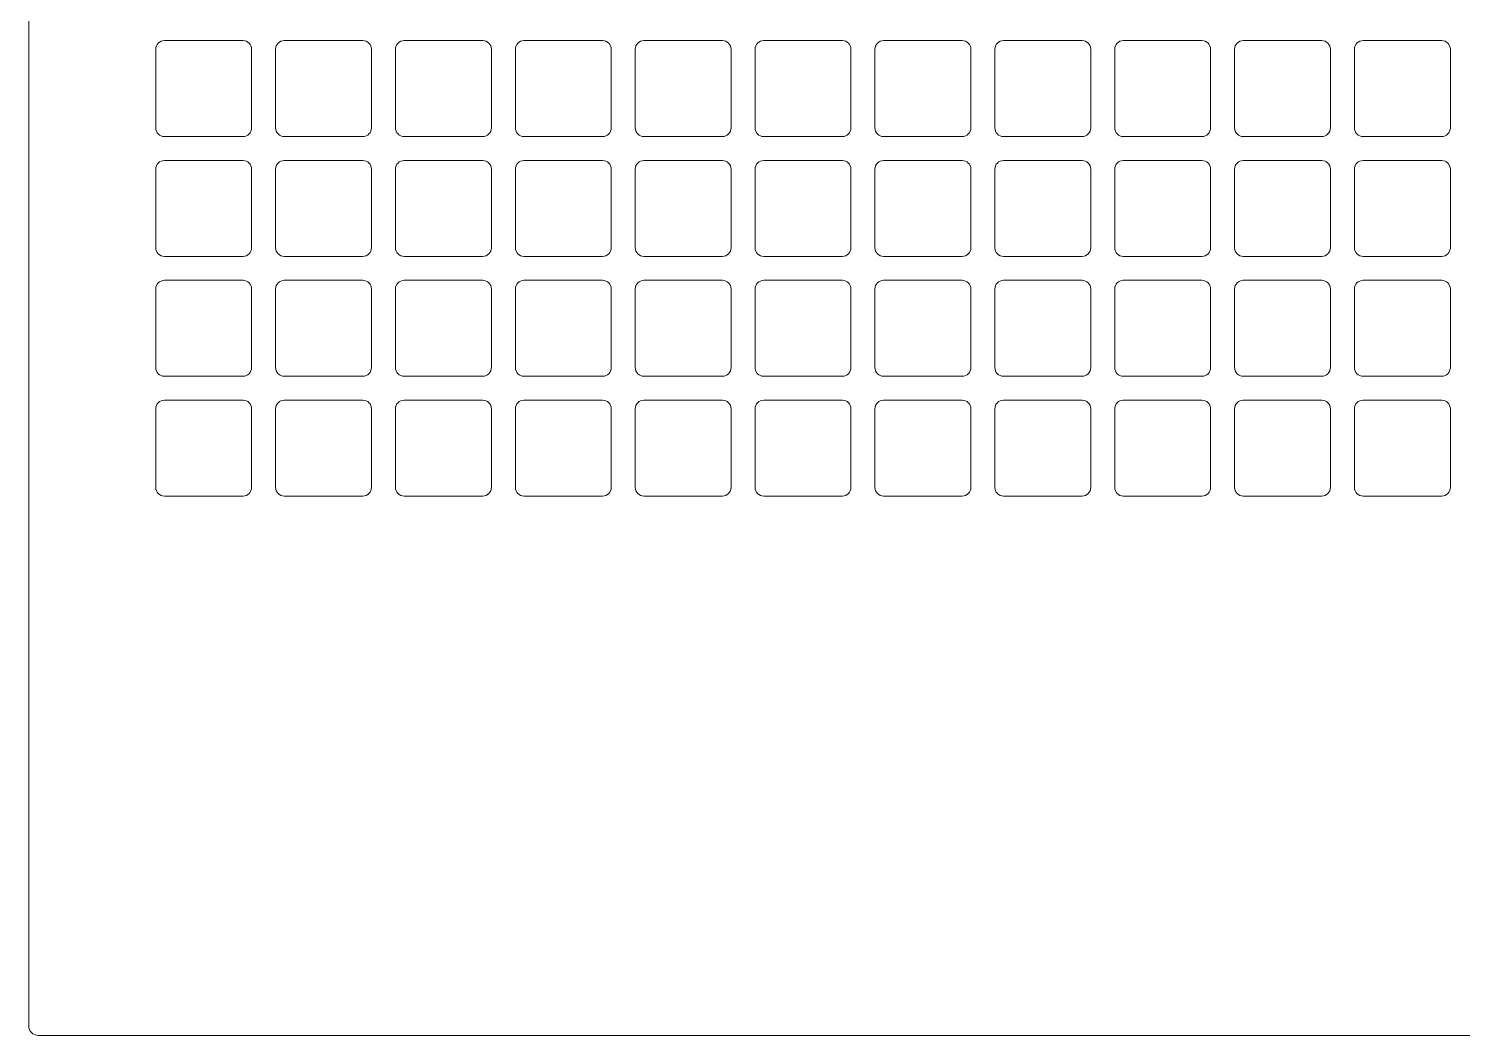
# Model space of a CAD drawing. Header units: millimetres. Extents: x -719 to 505, y -1021 to 376.
# Drawn here: x -719.1 to -569.6, y 21.9 to 126.9 of the extents above; entities that cross this region are included whole.
import ezdxf

# ---------------------------------------------------------------- set-up
doc = ezdxf.new("R2010")
doc.units = ezdxf.units.MM
doc.header["$MEASUREMENT"] = 0
doc.layers.add('rgbboverlay', color=7, linetype='Continuous')

msp = doc.modelspace()

# ---------------------------------------------------------------- linework, layer by layer
at = {"layer": 'rgbboverlay', "color": 250, "lineweight": 9}
for points in [[(-719.1401, 22.879), (-719.1401, 22.879), (-719.1401, 230.879), (-719.1401, 230.879), (-719.1401, 230.879), (-719.1401, 231.429), (-718.6901, 231.879), (-718.1401, 231.879), (-718.1401, 231.879), (-718.1401, 231.879), (-420.1401, 231.879), (-420.1401, 231.879), (-420.1401, 231.879), (-419.5901, 231.879), (-419.1401, 231.429), (-419.1401, 230.879), (-419.1401, 230.879), (-419.1401, 230.879), (-419.1401, 22.879), (-419.1401, 22.879), (-419.1401, 22.879), (-419.1401, 22.329), (-419.5901, 21.879), (-420.1401, 21.879), (-420.1401, 21.879), (-420.1401, 21.879), (-718.1401, 21.879), (-718.1401, 21.879), (-718.1401, 21.879), (-718.6901, 21.879), (-719.1401, 22.329), (-719.1401, 22.879)], [(-696.7901, 115.629), (-696.7901, 115.629), (-704.9901, 115.629), (-704.9901, 115.629), (-704.9901, 115.629), (-705.4851, 115.629), (-705.8901, 116.034), (-705.8901, 116.5291), (-705.8901, 116.5291), (-705.8901, 116.5291), (-705.8901, 124.729), (-705.8901, 124.729), (-705.8901, 124.729), (-705.8901, 125.224), (-705.4851, 125.629), (-704.9901, 125.629), (-704.9901, 125.629), (-704.9901, 125.629), (-696.7901, 125.629), (-696.7901, 125.629), (-696.7901, 125.629), (-696.2951, 125.629), (-695.8901, 125.224), (-695.8901, 124.729), (-695.8901, 124.729), (-695.8901, 124.729), (-695.8901, 116.5291), (-695.8901, 116.5291), (-695.8901, 116.5291), (-695.8901, 116.034), (-696.2951, 115.629), (-696.7901, 115.629)], [(-684.2901, 115.629), (-684.2901, 115.629), (-692.4901, 115.629), (-692.4901, 115.629), (-692.4901, 115.629), (-692.9851, 115.629), (-693.3901, 116.034), (-693.3901, 116.5291), (-693.3901, 116.5291), (-693.3901, 116.5291), (-693.3901, 124.729), (-693.3901, 124.729), (-693.3901, 124.729), (-693.3901, 125.224), (-692.9851, 125.629), (-692.4901, 125.629), (-692.4901, 125.629), (-692.4901, 125.629), (-684.2901, 125.629), (-684.2901, 125.629), (-684.2901, 125.629), (-683.7951, 125.629), (-683.3901, 125.224), (-683.3901, 124.729), (-683.3901, 124.729), (-683.3901, 124.729), (-683.3901, 116.5291), (-683.3901, 116.5291), (-683.3901, 116.5291), (-683.3901, 116.034), (-683.7951, 115.629), (-684.2901, 115.629)], [(-671.7901, 115.629), (-671.7901, 115.629), (-679.9901, 115.629), (-679.9901, 115.629), (-679.9901, 115.629), (-680.4851, 115.629), (-680.8901, 116.034), (-680.8901, 116.5291), (-680.8901, 116.5291), (-680.8901, 116.5291), (-680.8901, 124.729), (-680.8901, 124.729), (-680.8901, 124.729), (-680.8901, 125.224), (-680.4851, 125.629), (-679.9901, 125.629), (-679.9901, 125.629), (-679.9901, 125.629), (-671.7901, 125.629), (-671.7901, 125.629), (-671.7901, 125.629), (-671.2951, 125.629), (-670.8901, 125.224), (-670.8901, 124.729), (-670.8901, 124.729), (-670.8901, 124.729), (-670.8901, 116.5291), (-670.8901, 116.5291), (-670.8901, 116.5291), (-670.8901, 116.034), (-671.2951, 115.629), (-671.7901, 115.629)], [(-659.2901, 115.629), (-659.2901, 115.629), (-667.4901, 115.629), (-667.4901, 115.629), (-667.4901, 115.629), (-667.9851, 115.629), (-668.3901, 116.034), (-668.3901, 116.5291), (-668.3901, 116.5291), (-668.3901, 116.5291), (-668.3901, 124.729), (-668.3901, 124.729), (-668.3901, 124.729), (-668.3901, 125.224), (-667.9851, 125.629), (-667.4901, 125.629), (-667.4901, 125.629), (-667.4901, 125.629), (-659.2901, 125.629), (-659.2901, 125.629), (-659.2901, 125.629), (-658.7951, 125.629), (-658.3901, 125.224), (-658.3901, 124.729), (-658.3901, 124.729), (-658.3901, 124.729), (-658.3901, 116.5291), (-658.3901, 116.5291), (-658.3901, 116.5291), (-658.3901, 116.034), (-658.7951, 115.629), (-659.2901, 115.629)], [(-646.7901, 115.629), (-646.7901, 115.629), (-654.9901, 115.629), (-654.9901, 115.629), (-654.9901, 115.629), (-655.4851, 115.629), (-655.8901, 116.034), (-655.8901, 116.5291), (-655.8901, 116.5291), (-655.8901, 116.5291), (-655.8901, 124.729), (-655.8901, 124.729), (-655.8901, 124.729), (-655.8901, 125.224), (-655.4851, 125.629), (-654.9901, 125.629), (-654.9901, 125.629), (-654.9901, 125.629), (-646.7901, 125.629), (-646.7901, 125.629), (-646.7901, 125.629), (-646.2951, 125.629), (-645.8901, 125.224), (-645.8901, 124.729), (-645.8901, 124.729), (-645.8901, 124.729), (-645.8901, 116.5291), (-645.8901, 116.5291), (-645.8901, 116.5291), (-645.8901, 116.034), (-646.2951, 115.629), (-646.7901, 115.629)], [(-634.2901, 115.629), (-634.2901, 115.629), (-642.4901, 115.629), (-642.4901, 115.629), (-642.4901, 115.629), (-642.9851, 115.629), (-643.3901, 116.034), (-643.3901, 116.5291), (-643.3901, 116.5291), (-643.3901, 116.5291), (-643.3901, 124.729), (-643.3901, 124.729), (-643.3901, 124.729), (-643.3901, 125.224), (-642.9851, 125.629), (-642.4901, 125.629), (-642.4901, 125.629), (-642.4901, 125.629), (-634.2901, 125.629), (-634.2901, 125.629), (-634.2901, 125.629), (-633.7951, 125.629), (-633.3901, 125.224), (-633.3901, 124.729), (-633.3901, 124.729), (-633.3901, 124.729), (-633.3901, 116.5291), (-633.3901, 116.5291), (-633.3901, 116.5291), (-633.3901, 116.034), (-633.7951, 115.629), (-634.2901, 115.629)], [(-621.7901, 115.629), (-621.7901, 115.629), (-629.9901, 115.629), (-629.9901, 115.629), (-629.9901, 115.629), (-630.4851, 115.629), (-630.8901, 116.034), (-630.8901, 116.5291), (-630.8901, 116.5291), (-630.8901, 116.5291), (-630.8901, 124.729), (-630.8901, 124.729), (-630.8901, 124.729), (-630.8901, 125.224), (-630.4851, 125.629), (-629.9901, 125.629), (-629.9901, 125.629), (-629.9901, 125.629), (-621.7901, 125.629), (-621.7901, 125.629), (-621.7901, 125.629), (-621.2951, 125.629), (-620.8901, 125.224), (-620.8901, 124.729), (-620.8901, 124.729), (-620.8901, 124.729), (-620.8901, 116.5291), (-620.8901, 116.5291), (-620.8901, 116.5291), (-620.8901, 116.034), (-621.2951, 115.629), (-621.7901, 115.629)], [(-609.2901, 115.629), (-609.2901, 115.629), (-617.4901, 115.629), (-617.4901, 115.629), (-617.4901, 115.629), (-617.9851, 115.629), (-618.3901, 116.034), (-618.3901, 116.5291), (-618.3901, 116.5291), (-618.3901, 116.5291), (-618.3901, 124.729), (-618.3901, 124.729), (-618.3901, 124.729), (-618.3901, 125.224), (-617.9851, 125.629), (-617.4901, 125.629), (-617.4901, 125.629), (-617.4901, 125.629), (-609.2901, 125.629), (-609.2901, 125.629), (-609.2901, 125.629), (-608.7951, 125.629), (-608.3901, 125.224), (-608.3901, 124.729), (-608.3901, 124.729), (-608.3901, 124.729), (-608.3901, 116.5291), (-608.3901, 116.5291), (-608.3901, 116.5291), (-608.3901, 116.034), (-608.7951, 115.629), (-609.2901, 115.629)], [(-596.7901, 115.629), (-596.7901, 115.629), (-604.9901, 115.629), (-604.9901, 115.629), (-604.9901, 115.629), (-605.4851, 115.629), (-605.8901, 116.034), (-605.8901, 116.5291), (-605.8901, 116.5291), (-605.8901, 116.5291), (-605.8901, 124.729), (-605.8901, 124.729), (-605.8901, 124.729), (-605.8901, 125.224), (-605.4851, 125.629), (-604.9901, 125.629), (-604.9901, 125.629), (-604.9901, 125.629), (-596.7901, 125.629), (-596.7901, 125.629), (-596.7901, 125.629), (-596.2951, 125.629), (-595.8901, 125.224), (-595.8901, 124.729), (-595.8901, 124.729), (-595.8901, 124.729), (-595.8901, 116.5291), (-595.8901, 116.5291), (-595.8901, 116.5291), (-595.8901, 116.034), (-596.2951, 115.629), (-596.7901, 115.629)], [(-584.2901, 115.629), (-584.2901, 115.629), (-592.4901, 115.629), (-592.4901, 115.629), (-592.4901, 115.629), (-592.9851, 115.629), (-593.3901, 116.034), (-593.3901, 116.5291), (-593.3901, 116.5291), (-593.3901, 116.5291), (-593.3901, 124.729), (-593.3901, 124.729), (-593.3901, 124.729), (-593.3901, 125.224), (-592.9851, 125.629), (-592.4901, 125.629), (-592.4901, 125.629), (-592.4901, 125.629), (-584.2901, 125.629), (-584.2901, 125.629), (-584.2901, 125.629), (-583.7951, 125.629), (-583.3901, 125.224), (-583.3901, 124.729), (-583.3901, 124.729), (-583.3901, 124.729), (-583.3901, 116.5291), (-583.3901, 116.5291), (-583.3901, 116.5291), (-583.3901, 116.034), (-583.7951, 115.629), (-584.2901, 115.629)], [(-571.7901, 115.629), (-571.7901, 115.629), (-579.9901, 115.629), (-579.9901, 115.629), (-579.9901, 115.629), (-580.4851, 115.629), (-580.8901, 116.034), (-580.8901, 116.5291), (-580.8901, 116.5291), (-580.8901, 116.5291), (-580.8901, 124.729), (-580.8901, 124.729), (-580.8901, 124.729), (-580.8901, 125.224), (-580.4851, 125.629), (-579.9901, 125.629), (-579.9901, 125.629), (-579.9901, 125.629), (-571.7901, 125.629), (-571.7901, 125.629), (-571.7901, 125.629), (-571.2951, 125.629), (-570.8901, 125.224), (-570.8901, 124.729), (-570.8901, 124.729), (-570.8901, 124.729), (-570.8901, 116.5291), (-570.8901, 116.5291), (-570.8901, 116.5291), (-570.8901, 116.034), (-571.2951, 115.629), (-571.7901, 115.629)], [(-696.7901, 103.129), (-696.7901, 103.129), (-704.9901, 103.129), (-704.9901, 103.129), (-704.9901, 103.129), (-705.4851, 103.129), (-705.8901, 103.534), (-705.8901, 104.0291), (-705.8901, 104.0291), (-705.8901, 104.0291), (-705.8901, 112.229), (-705.8901, 112.229), (-705.8901, 112.229), (-705.8901, 112.724), (-705.4851, 113.129), (-704.9901, 113.129), (-704.9901, 113.129), (-704.9901, 113.129), (-696.7901, 113.129), (-696.7901, 113.129), (-696.7901, 113.129), (-696.2951, 113.129), (-695.8901, 112.724), (-695.8901, 112.229), (-695.8901, 112.229), (-695.8901, 112.229), (-695.8901, 104.0291), (-695.8901, 104.0291), (-695.8901, 104.0291), (-695.8901, 103.534), (-696.2951, 103.129), (-696.7901, 103.129)], [(-684.2901, 103.129), (-684.2901, 103.129), (-692.4901, 103.129), (-692.4901, 103.129), (-692.4901, 103.129), (-692.9851, 103.129), (-693.3901, 103.534), (-693.3901, 104.0291), (-693.3901, 104.0291), (-693.3901, 104.0291), (-693.3901, 112.229), (-693.3901, 112.229), (-693.3901, 112.229), (-693.3901, 112.724), (-692.9851, 113.129), (-692.4901, 113.129), (-692.4901, 113.129), (-692.4901, 113.129), (-684.2901, 113.129), (-684.2901, 113.129), (-684.2901, 113.129), (-683.7951, 113.129), (-683.3901, 112.724), (-683.3901, 112.229), (-683.3901, 112.229), (-683.3901, 112.229), (-683.3901, 104.0291), (-683.3901, 104.0291), (-683.3901, 104.0291), (-683.3901, 103.534), (-683.7951, 103.129), (-684.2901, 103.129)], [(-671.7901, 103.129), (-671.7901, 103.129), (-679.9901, 103.129), (-679.9901, 103.129), (-679.9901, 103.129), (-680.4851, 103.129), (-680.8901, 103.534), (-680.8901, 104.0291), (-680.8901, 104.0291), (-680.8901, 104.0291), (-680.8901, 112.229), (-680.8901, 112.229), (-680.8901, 112.229), (-680.8901, 112.724), (-680.4851, 113.129), (-679.9901, 113.129), (-679.9901, 113.129), (-679.9901, 113.129), (-671.7901, 113.129), (-671.7901, 113.129), (-671.7901, 113.129), (-671.2951, 113.129), (-670.8901, 112.724), (-670.8901, 112.229), (-670.8901, 112.229), (-670.8901, 112.229), (-670.8901, 104.0291), (-670.8901, 104.0291), (-670.8901, 104.0291), (-670.8901, 103.534), (-671.2951, 103.129), (-671.7901, 103.129)], [(-659.2901, 103.129), (-659.2901, 103.129), (-667.4901, 103.129), (-667.4901, 103.129), (-667.4901, 103.129), (-667.9851, 103.129), (-668.3901, 103.534), (-668.3901, 104.0291), (-668.3901, 104.0291), (-668.3901, 104.0291), (-668.3901, 112.229), (-668.3901, 112.229), (-668.3901, 112.229), (-668.3901, 112.724), (-667.9851, 113.129), (-667.4901, 113.129), (-667.4901, 113.129), (-667.4901, 113.129), (-659.2901, 113.129), (-659.2901, 113.129), (-659.2901, 113.129), (-658.7951, 113.129), (-658.3901, 112.724), (-658.3901, 112.229), (-658.3901, 112.229), (-658.3901, 112.229), (-658.3901, 104.0291), (-658.3901, 104.0291), (-658.3901, 104.0291), (-658.3901, 103.534), (-658.7951, 103.129), (-659.2901, 103.129)], [(-646.7901, 103.129), (-646.7901, 103.129), (-654.9901, 103.129), (-654.9901, 103.129), (-654.9901, 103.129), (-655.4851, 103.129), (-655.8901, 103.534), (-655.8901, 104.0291), (-655.8901, 104.0291), (-655.8901, 104.0291), (-655.8901, 112.229), (-655.8901, 112.229), (-655.8901, 112.229), (-655.8901, 112.724), (-655.4851, 113.129), (-654.9901, 113.129), (-654.9901, 113.129), (-654.9901, 113.129), (-646.7901, 113.129), (-646.7901, 113.129), (-646.7901, 113.129), (-646.2951, 113.129), (-645.8901, 112.724), (-645.8901, 112.229), (-645.8901, 112.229), (-645.8901, 112.229), (-645.8901, 104.0291), (-645.8901, 104.0291), (-645.8901, 104.0291), (-645.8901, 103.534), (-646.2951, 103.129), (-646.7901, 103.129)], [(-634.2901, 103.129), (-634.2901, 103.129), (-642.4901, 103.129), (-642.4901, 103.129), (-642.4901, 103.129), (-642.9851, 103.129), (-643.3901, 103.534), (-643.3901, 104.0291), (-643.3901, 104.0291), (-643.3901, 104.0291), (-643.3901, 112.229), (-643.3901, 112.229), (-643.3901, 112.229), (-643.3901, 112.724), (-642.9851, 113.129), (-642.4901, 113.129), (-642.4901, 113.129), (-642.4901, 113.129), (-634.2901, 113.129), (-634.2901, 113.129), (-634.2901, 113.129), (-633.7951, 113.129), (-633.3901, 112.724), (-633.3901, 112.229), (-633.3901, 112.229), (-633.3901, 112.229), (-633.3901, 104.0291), (-633.3901, 104.0291), (-633.3901, 104.0291), (-633.3901, 103.534), (-633.7951, 103.129), (-634.2901, 103.129)], [(-621.7901, 103.129), (-621.7901, 103.129), (-629.9901, 103.129), (-629.9901, 103.129), (-629.9901, 103.129), (-630.4851, 103.129), (-630.8901, 103.534), (-630.8901, 104.0291), (-630.8901, 104.0291), (-630.8901, 104.0291), (-630.8901, 112.229), (-630.8901, 112.229), (-630.8901, 112.229), (-630.8901, 112.724), (-630.4851, 113.129), (-629.9901, 113.129), (-629.9901, 113.129), (-629.9901, 113.129), (-621.7901, 113.129), (-621.7901, 113.129), (-621.7901, 113.129), (-621.2951, 113.129), (-620.8901, 112.724), (-620.8901, 112.229), (-620.8901, 112.229), (-620.8901, 112.229), (-620.8901, 104.0291), (-620.8901, 104.0291), (-620.8901, 104.0291), (-620.8901, 103.534), (-621.2951, 103.129), (-621.7901, 103.129)], [(-609.2901, 103.129), (-609.2901, 103.129), (-617.4901, 103.129), (-617.4901, 103.129), (-617.4901, 103.129), (-617.9851, 103.129), (-618.3901, 103.534), (-618.3901, 104.0291), (-618.3901, 104.0291), (-618.3901, 104.0291), (-618.3901, 112.229), (-618.3901, 112.229), (-618.3901, 112.229), (-618.3901, 112.724), (-617.9851, 113.129), (-617.4901, 113.129), (-617.4901, 113.129), (-617.4901, 113.129), (-609.2901, 113.129), (-609.2901, 113.129), (-609.2901, 113.129), (-608.7951, 113.129), (-608.3901, 112.724), (-608.3901, 112.229), (-608.3901, 112.229), (-608.3901, 112.229), (-608.3901, 104.0291), (-608.3901, 104.0291), (-608.3901, 104.0291), (-608.3901, 103.534), (-608.7951, 103.129), (-609.2901, 103.129)], [(-596.7901, 103.129), (-596.7901, 103.129), (-604.9901, 103.129), (-604.9901, 103.129), (-604.9901, 103.129), (-605.4851, 103.129), (-605.8901, 103.534), (-605.8901, 104.0291), (-605.8901, 104.0291), (-605.8901, 104.0291), (-605.8901, 112.229), (-605.8901, 112.229), (-605.8901, 112.229), (-605.8901, 112.724), (-605.4851, 113.129), (-604.9901, 113.129), (-604.9901, 113.129), (-604.9901, 113.129), (-596.7901, 113.129), (-596.7901, 113.129), (-596.7901, 113.129), (-596.2951, 113.129), (-595.8901, 112.724), (-595.8901, 112.229), (-595.8901, 112.229), (-595.8901, 112.229), (-595.8901, 104.0291), (-595.8901, 104.0291), (-595.8901, 104.0291), (-595.8901, 103.534), (-596.2951, 103.129), (-596.7901, 103.129)], [(-584.2901, 103.129), (-584.2901, 103.129), (-592.4901, 103.129), (-592.4901, 103.129), (-592.4901, 103.129), (-592.9851, 103.129), (-593.3901, 103.534), (-593.3901, 104.0291), (-593.3901, 104.0291), (-593.3901, 104.0291), (-593.3901, 112.229), (-593.3901, 112.229), (-593.3901, 112.229), (-593.3901, 112.724), (-592.9851, 113.129), (-592.4901, 113.129), (-592.4901, 113.129), (-592.4901, 113.129), (-584.2901, 113.129), (-584.2901, 113.129), (-584.2901, 113.129), (-583.7951, 113.129), (-583.3901, 112.724), (-583.3901, 112.229), (-583.3901, 112.229), (-583.3901, 112.229), (-583.3901, 104.0291), (-583.3901, 104.0291), (-583.3901, 104.0291), (-583.3901, 103.534), (-583.7951, 103.129), (-584.2901, 103.129)], [(-571.7901, 103.129), (-571.7901, 103.129), (-579.9901, 103.129), (-579.9901, 103.129), (-579.9901, 103.129), (-580.4851, 103.129), (-580.8901, 103.534), (-580.8901, 104.0291), (-580.8901, 104.0291), (-580.8901, 104.0291), (-580.8901, 112.229), (-580.8901, 112.229), (-580.8901, 112.229), (-580.8901, 112.724), (-580.4851, 113.129), (-579.9901, 113.129), (-579.9901, 113.129), (-579.9901, 113.129), (-571.7901, 113.129), (-571.7901, 113.129), (-571.7901, 113.129), (-571.2951, 113.129), (-570.8901, 112.724), (-570.8901, 112.229), (-570.8901, 112.229), (-570.8901, 112.229), (-570.8901, 104.0291), (-570.8901, 104.0291), (-570.8901, 104.0291), (-570.8901, 103.534), (-571.2951, 103.129), (-571.7901, 103.129)], [(-696.7901, 90.629), (-696.7901, 90.629), (-704.9901, 90.629), (-704.9901, 90.629), (-704.9901, 90.629), (-705.4851, 90.629), (-705.8901, 91.034), (-705.8901, 91.5291), (-705.8901, 91.5291), (-705.8901, 91.5291), (-705.8901, 99.729), (-705.8901, 99.729), (-705.8901, 99.729), (-705.8901, 100.224), (-705.4851, 100.629), (-704.9901, 100.629), (-704.9901, 100.629), (-704.9901, 100.629), (-696.7901, 100.629), (-696.7901, 100.629), (-696.7901, 100.629), (-696.2951, 100.629), (-695.8901, 100.224), (-695.8901, 99.729), (-695.8901, 99.729), (-695.8901, 99.729), (-695.8901, 91.5291), (-695.8901, 91.5291), (-695.8901, 91.5291), (-695.8901, 91.034), (-696.2951, 90.629), (-696.7901, 90.629)], [(-684.2901, 90.629), (-684.2901, 90.629), (-692.4901, 90.629), (-692.4901, 90.629), (-692.4901, 90.629), (-692.9851, 90.629), (-693.3901, 91.034), (-693.3901, 91.5291), (-693.3901, 91.5291), (-693.3901, 91.5291), (-693.3901, 99.729), (-693.3901, 99.729), (-693.3901, 99.729), (-693.3901, 100.224), (-692.9851, 100.629), (-692.4901, 100.629), (-692.4901, 100.629), (-692.4901, 100.629), (-684.2901, 100.629), (-684.2901, 100.629), (-684.2901, 100.629), (-683.7951, 100.629), (-683.3901, 100.224), (-683.3901, 99.729), (-683.3901, 99.729), (-683.3901, 99.729), (-683.3901, 91.5291), (-683.3901, 91.5291), (-683.3901, 91.5291), (-683.3901, 91.034), (-683.7951, 90.629), (-684.2901, 90.629)], [(-671.7901, 90.629), (-671.7901, 90.629), (-679.9901, 90.629), (-679.9901, 90.629), (-679.9901, 90.629), (-680.4851, 90.629), (-680.8901, 91.034), (-680.8901, 91.5291), (-680.8901, 91.5291), (-680.8901, 91.5291), (-680.8901, 99.729), (-680.8901, 99.729), (-680.8901, 99.729), (-680.8901, 100.224), (-680.4851, 100.629), (-679.9901, 100.629), (-679.9901, 100.629), (-679.9901, 100.629), (-671.7901, 100.629), (-671.7901, 100.629), (-671.7901, 100.629), (-671.2951, 100.629), (-670.8901, 100.224), (-670.8901, 99.729), (-670.8901, 99.729), (-670.8901, 99.729), (-670.8901, 91.5291), (-670.8901, 91.5291), (-670.8901, 91.5291), (-670.8901, 91.034), (-671.2951, 90.629), (-671.7901, 90.629)], [(-659.2901, 90.629), (-659.2901, 90.629), (-667.4901, 90.629), (-667.4901, 90.629), (-667.4901, 90.629), (-667.9851, 90.629), (-668.3901, 91.034), (-668.3901, 91.5291), (-668.3901, 91.5291), (-668.3901, 91.5291), (-668.3901, 99.729), (-668.3901, 99.729), (-668.3901, 99.729), (-668.3901, 100.224), (-667.9851, 100.629), (-667.4901, 100.629), (-667.4901, 100.629), (-667.4901, 100.629), (-659.2901, 100.629), (-659.2901, 100.629), (-659.2901, 100.629), (-658.7951, 100.629), (-658.3901, 100.224), (-658.3901, 99.729), (-658.3901, 99.729), (-658.3901, 99.729), (-658.3901, 91.5291), (-658.3901, 91.5291), (-658.3901, 91.5291), (-658.3901, 91.034), (-658.7951, 90.629), (-659.2901, 90.629)], [(-646.7901, 90.629), (-646.7901, 90.629), (-654.9901, 90.629), (-654.9901, 90.629), (-654.9901, 90.629), (-655.4851, 90.629), (-655.8901, 91.034), (-655.8901, 91.5291), (-655.8901, 91.5291), (-655.8901, 91.5291), (-655.8901, 99.729), (-655.8901, 99.729), (-655.8901, 99.729), (-655.8901, 100.224), (-655.4851, 100.629), (-654.9901, 100.629), (-654.9901, 100.629), (-654.9901, 100.629), (-646.7901, 100.629), (-646.7901, 100.629), (-646.7901, 100.629), (-646.2951, 100.629), (-645.8901, 100.224), (-645.8901, 99.729), (-645.8901, 99.729), (-645.8901, 99.729), (-645.8901, 91.5291), (-645.8901, 91.5291), (-645.8901, 91.5291), (-645.8901, 91.034), (-646.2951, 90.629), (-646.7901, 90.629)], [(-634.2901, 90.629), (-634.2901, 90.629), (-642.4901, 90.629), (-642.4901, 90.629), (-642.4901, 90.629), (-642.9851, 90.629), (-643.3901, 91.034), (-643.3901, 91.5291), (-643.3901, 91.5291), (-643.3901, 91.5291), (-643.3901, 99.729), (-643.3901, 99.729), (-643.3901, 99.729), (-643.3901, 100.224), (-642.9851, 100.629), (-642.4901, 100.629), (-642.4901, 100.629), (-642.4901, 100.629), (-634.2901, 100.629), (-634.2901, 100.629), (-634.2901, 100.629), (-633.7951, 100.629), (-633.3901, 100.224), (-633.3901, 99.729), (-633.3901, 99.729), (-633.3901, 99.729), (-633.3901, 91.5291), (-633.3901, 91.5291), (-633.3901, 91.5291), (-633.3901, 91.034), (-633.7951, 90.629), (-634.2901, 90.629)], [(-621.7901, 90.629), (-621.7901, 90.629), (-629.9901, 90.629), (-629.9901, 90.629), (-629.9901, 90.629), (-630.4851, 90.629), (-630.8901, 91.034), (-630.8901, 91.5291), (-630.8901, 91.5291), (-630.8901, 91.5291), (-630.8901, 99.729), (-630.8901, 99.729), (-630.8901, 99.729), (-630.8901, 100.224), (-630.4851, 100.629), (-629.9901, 100.629), (-629.9901, 100.629), (-629.9901, 100.629), (-621.7901, 100.629), (-621.7901, 100.629), (-621.7901, 100.629), (-621.2951, 100.629), (-620.8901, 100.224), (-620.8901, 99.729), (-620.8901, 99.729), (-620.8901, 99.729), (-620.8901, 91.5291), (-620.8901, 91.5291), (-620.8901, 91.5291), (-620.8901, 91.034), (-621.2951, 90.629), (-621.7901, 90.629)], [(-609.2901, 90.629), (-609.2901, 90.629), (-617.4901, 90.629), (-617.4901, 90.629), (-617.4901, 90.629), (-617.9851, 90.629), (-618.3901, 91.034), (-618.3901, 91.5291), (-618.3901, 91.5291), (-618.3901, 91.5291), (-618.3901, 99.729), (-618.3901, 99.729), (-618.3901, 99.729), (-618.3901, 100.224), (-617.9851, 100.629), (-617.4901, 100.629), (-617.4901, 100.629), (-617.4901, 100.629), (-609.2901, 100.629), (-609.2901, 100.629), (-609.2901, 100.629), (-608.7951, 100.629), (-608.3901, 100.224), (-608.3901, 99.729), (-608.3901, 99.729), (-608.3901, 99.729), (-608.3901, 91.5291), (-608.3901, 91.5291), (-608.3901, 91.5291), (-608.3901, 91.034), (-608.7951, 90.629), (-609.2901, 90.629)], [(-596.7901, 90.629), (-596.7901, 90.629), (-604.9901, 90.629), (-604.9901, 90.629), (-604.9901, 90.629), (-605.4851, 90.629), (-605.8901, 91.034), (-605.8901, 91.5291), (-605.8901, 91.5291), (-605.8901, 91.5291), (-605.8901, 99.729), (-605.8901, 99.729), (-605.8901, 99.729), (-605.8901, 100.224), (-605.4851, 100.629), (-604.9901, 100.629), (-604.9901, 100.629), (-604.9901, 100.629), (-596.7901, 100.629), (-596.7901, 100.629), (-596.7901, 100.629), (-596.2951, 100.629), (-595.8901, 100.224), (-595.8901, 99.729), (-595.8901, 99.729), (-595.8901, 99.729), (-595.8901, 91.5291), (-595.8901, 91.5291), (-595.8901, 91.5291), (-595.8901, 91.034), (-596.2951, 90.629), (-596.7901, 90.629)], [(-584.2901, 90.629), (-584.2901, 90.629), (-592.4901, 90.629), (-592.4901, 90.629), (-592.4901, 90.629), (-592.9851, 90.629), (-593.3901, 91.034), (-593.3901, 91.5291), (-593.3901, 91.5291), (-593.3901, 91.5291), (-593.3901, 99.729), (-593.3901, 99.729), (-593.3901, 99.729), (-593.3901, 100.224), (-592.9851, 100.629), (-592.4901, 100.629), (-592.4901, 100.629), (-592.4901, 100.629), (-584.2901, 100.629), (-584.2901, 100.629), (-584.2901, 100.629), (-583.7951, 100.629), (-583.3901, 100.224), (-583.3901, 99.729), (-583.3901, 99.729), (-583.3901, 99.729), (-583.3901, 91.5291), (-583.3901, 91.5291), (-583.3901, 91.5291), (-583.3901, 91.034), (-583.7951, 90.629), (-584.2901, 90.629)], [(-571.7901, 90.629), (-571.7901, 90.629), (-579.9901, 90.629), (-579.9901, 90.629), (-579.9901, 90.629), (-580.4851, 90.629), (-580.8901, 91.034), (-580.8901, 91.5291), (-580.8901, 91.5291), (-580.8901, 91.5291), (-580.8901, 99.729), (-580.8901, 99.729), (-580.8901, 99.729), (-580.8901, 100.224), (-580.4851, 100.629), (-579.9901, 100.629), (-579.9901, 100.629), (-579.9901, 100.629), (-571.7901, 100.629), (-571.7901, 100.629), (-571.7901, 100.629), (-571.2951, 100.629), (-570.8901, 100.224), (-570.8901, 99.729), (-570.8901, 99.729), (-570.8901, 99.729), (-570.8901, 91.5291), (-570.8901, 91.5291), (-570.8901, 91.5291), (-570.8901, 91.034), (-571.2951, 90.629), (-571.7901, 90.629)], [(-696.7901, 78.129), (-696.7901, 78.129), (-704.9901, 78.129), (-704.9901, 78.129), (-704.9901, 78.129), (-705.4851, 78.129), (-705.8901, 78.534), (-705.8901, 79.0291), (-705.8901, 79.0291), (-705.8901, 79.0291), (-705.8901, 87.229), (-705.8901, 87.229), (-705.8901, 87.229), (-705.8901, 87.724), (-705.4851, 88.129), (-704.9901, 88.129), (-704.9901, 88.129), (-704.9901, 88.129), (-696.7901, 88.129), (-696.7901, 88.129), (-696.7901, 88.129), (-696.2951, 88.129), (-695.8901, 87.724), (-695.8901, 87.229), (-695.8901, 87.229), (-695.8901, 87.229), (-695.8901, 79.0291), (-695.8901, 79.0291), (-695.8901, 79.0291), (-695.8901, 78.534), (-696.2951, 78.129), (-696.7901, 78.129)], [(-684.2901, 78.129), (-684.2901, 78.129), (-692.4901, 78.129), (-692.4901, 78.129), (-692.4901, 78.129), (-692.9851, 78.129), (-693.3901, 78.534), (-693.3901, 79.0291), (-693.3901, 79.0291), (-693.3901, 79.0291), (-693.3901, 87.229), (-693.3901, 87.229), (-693.3901, 87.229), (-693.3901, 87.724), (-692.9851, 88.129), (-692.4901, 88.129), (-692.4901, 88.129), (-692.4901, 88.129), (-684.2901, 88.129), (-684.2901, 88.129), (-684.2901, 88.129), (-683.7951, 88.129), (-683.3901, 87.724), (-683.3901, 87.229), (-683.3901, 87.229), (-683.3901, 87.229), (-683.3901, 79.0291), (-683.3901, 79.0291), (-683.3901, 79.0291), (-683.3901, 78.534), (-683.7951, 78.129), (-684.2901, 78.129)], [(-671.7901, 78.129), (-671.7901, 78.129), (-679.9901, 78.129), (-679.9901, 78.129), (-679.9901, 78.129), (-680.4851, 78.129), (-680.8901, 78.534), (-680.8901, 79.0291), (-680.8901, 79.0291), (-680.8901, 79.0291), (-680.8901, 87.229), (-680.8901, 87.229), (-680.8901, 87.229), (-680.8901, 87.724), (-680.4851, 88.129), (-679.9901, 88.129), (-679.9901, 88.129), (-679.9901, 88.129), (-671.7901, 88.129), (-671.7901, 88.129), (-671.7901, 88.129), (-671.2951, 88.129), (-670.8901, 87.724), (-670.8901, 87.229), (-670.8901, 87.229), (-670.8901, 87.229), (-670.8901, 79.0291), (-670.8901, 79.0291), (-670.8901, 79.0291), (-670.8901, 78.534), (-671.2951, 78.129), (-671.7901, 78.129)], [(-659.2901, 78.129), (-659.2901, 78.129), (-667.4901, 78.129), (-667.4901, 78.129), (-667.4901, 78.129), (-667.9851, 78.129), (-668.3901, 78.534), (-668.3901, 79.0291), (-668.3901, 79.0291), (-668.3901, 79.0291), (-668.3901, 87.229), (-668.3901, 87.229), (-668.3901, 87.229), (-668.3901, 87.724), (-667.9851, 88.129), (-667.4901, 88.129), (-667.4901, 88.129), (-667.4901, 88.129), (-659.2901, 88.129), (-659.2901, 88.129), (-659.2901, 88.129), (-658.7951, 88.129), (-658.3901, 87.724), (-658.3901, 87.229), (-658.3901, 87.229), (-658.3901, 87.229), (-658.3901, 79.0291), (-658.3901, 79.0291), (-658.3901, 79.0291), (-658.3901, 78.534), (-658.7951, 78.129), (-659.2901, 78.129)], [(-646.7901, 78.129), (-646.7901, 78.129), (-654.9901, 78.129), (-654.9901, 78.129), (-654.9901, 78.129), (-655.4851, 78.129), (-655.8901, 78.534), (-655.8901, 79.0291), (-655.8901, 79.0291), (-655.8901, 79.0291), (-655.8901, 87.229), (-655.8901, 87.229), (-655.8901, 87.229), (-655.8901, 87.724), (-655.4851, 88.129), (-654.9901, 88.129), (-654.9901, 88.129), (-654.9901, 88.129), (-646.7901, 88.129), (-646.7901, 88.129), (-646.7901, 88.129), (-646.2951, 88.129), (-645.8901, 87.724), (-645.8901, 87.229), (-645.8901, 87.229), (-645.8901, 87.229), (-645.8901, 79.0291), (-645.8901, 79.0291), (-645.8901, 79.0291), (-645.8901, 78.534), (-646.2951, 78.129), (-646.7901, 78.129)], [(-634.2901, 78.129), (-634.2901, 78.129), (-642.4901, 78.129), (-642.4901, 78.129), (-642.4901, 78.129), (-642.9851, 78.129), (-643.3901, 78.534), (-643.3901, 79.0291), (-643.3901, 79.0291), (-643.3901, 79.0291), (-643.3901, 87.229), (-643.3901, 87.229), (-643.3901, 87.229), (-643.3901, 87.724), (-642.9851, 88.129), (-642.4901, 88.129), (-642.4901, 88.129), (-642.4901, 88.129), (-634.2901, 88.129), (-634.2901, 88.129), (-634.2901, 88.129), (-633.7951, 88.129), (-633.3901, 87.724), (-633.3901, 87.229), (-633.3901, 87.229), (-633.3901, 87.229), (-633.3901, 79.0291), (-633.3901, 79.0291), (-633.3901, 79.0291), (-633.3901, 78.534), (-633.7951, 78.129), (-634.2901, 78.129)], [(-621.7901, 78.129), (-621.7901, 78.129), (-629.9901, 78.129), (-629.9901, 78.129), (-629.9901, 78.129), (-630.4851, 78.129), (-630.8901, 78.534), (-630.8901, 79.0291), (-630.8901, 79.0291), (-630.8901, 79.0291), (-630.8901, 87.229), (-630.8901, 87.229), (-630.8901, 87.229), (-630.8901, 87.724), (-630.4851, 88.129), (-629.9901, 88.129), (-629.9901, 88.129), (-629.9901, 88.129), (-621.7901, 88.129), (-621.7901, 88.129), (-621.7901, 88.129), (-621.2951, 88.129), (-620.8901, 87.724), (-620.8901, 87.229), (-620.8901, 87.229), (-620.8901, 87.229), (-620.8901, 79.0291), (-620.8901, 79.0291), (-620.8901, 79.0291), (-620.8901, 78.534), (-621.2951, 78.129), (-621.7901, 78.129)], [(-609.2901, 78.129), (-609.2901, 78.129), (-617.4901, 78.129), (-617.4901, 78.129), (-617.4901, 78.129), (-617.9851, 78.129), (-618.3901, 78.534), (-618.3901, 79.0291), (-618.3901, 79.0291), (-618.3901, 79.0291), (-618.3901, 87.229), (-618.3901, 87.229), (-618.3901, 87.229), (-618.3901, 87.724), (-617.9851, 88.129), (-617.4901, 88.129), (-617.4901, 88.129), (-617.4901, 88.129), (-609.2901, 88.129), (-609.2901, 88.129), (-609.2901, 88.129), (-608.7951, 88.129), (-608.3901, 87.724), (-608.3901, 87.229), (-608.3901, 87.229), (-608.3901, 87.229), (-608.3901, 79.0291), (-608.3901, 79.0291), (-608.3901, 79.0291), (-608.3901, 78.534), (-608.7951, 78.129), (-609.2901, 78.129)], [(-596.7901, 78.129), (-596.7901, 78.129), (-604.9901, 78.129), (-604.9901, 78.129), (-604.9901, 78.129), (-605.4851, 78.129), (-605.8901, 78.534), (-605.8901, 79.0291), (-605.8901, 79.0291), (-605.8901, 79.0291), (-605.8901, 87.229), (-605.8901, 87.229), (-605.8901, 87.229), (-605.8901, 87.724), (-605.4851, 88.129), (-604.9901, 88.129), (-604.9901, 88.129), (-604.9901, 88.129), (-596.7901, 88.129), (-596.7901, 88.129), (-596.7901, 88.129), (-596.2951, 88.129), (-595.8901, 87.724), (-595.8901, 87.229), (-595.8901, 87.229), (-595.8901, 87.229), (-595.8901, 79.0291), (-595.8901, 79.0291), (-595.8901, 79.0291), (-595.8901, 78.534), (-596.2951, 78.129), (-596.7901, 78.129)], [(-584.2901, 78.129), (-584.2901, 78.129), (-592.4901, 78.129), (-592.4901, 78.129), (-592.4901, 78.129), (-592.9851, 78.129), (-593.3901, 78.534), (-593.3901, 79.0291), (-593.3901, 79.0291), (-593.3901, 79.0291), (-593.3901, 87.229), (-593.3901, 87.229), (-593.3901, 87.229), (-593.3901, 87.724), (-592.9851, 88.129), (-592.4901, 88.129), (-592.4901, 88.129), (-592.4901, 88.129), (-584.2901, 88.129), (-584.2901, 88.129), (-584.2901, 88.129), (-583.7951, 88.129), (-583.3901, 87.724), (-583.3901, 87.229), (-583.3901, 87.229), (-583.3901, 87.229), (-583.3901, 79.0291), (-583.3901, 79.0291), (-583.3901, 79.0291), (-583.3901, 78.534), (-583.7951, 78.129), (-584.2901, 78.129)], [(-571.7901, 78.129), (-571.7901, 78.129), (-579.9901, 78.129), (-579.9901, 78.129), (-579.9901, 78.129), (-580.4851, 78.129), (-580.8901, 78.534), (-580.8901, 79.0291), (-580.8901, 79.0291), (-580.8901, 79.0291), (-580.8901, 87.229), (-580.8901, 87.229), (-580.8901, 87.229), (-580.8901, 87.724), (-580.4851, 88.129), (-579.9901, 88.129), (-579.9901, 88.129), (-579.9901, 88.129), (-571.7901, 88.129), (-571.7901, 88.129), (-571.7901, 88.129), (-571.2951, 88.129), (-570.8901, 87.724), (-570.8901, 87.229), (-570.8901, 87.229), (-570.8901, 87.229), (-570.8901, 79.0291), (-570.8901, 79.0291), (-570.8901, 79.0291), (-570.8901, 78.534), (-571.2951, 78.129), (-571.7901, 78.129)]]:
    msp.add_open_spline(points, degree=3, knots=[0, 0, 0, 0, 0.11111111, 0.11111111, 0.11111111, 0.11111111, 0.22222222, 0.22222222, 0.22222222, 0.22222222, 0.33333333, 0.33333333, 0.33333333, 0.33333333, 0.44444444, 0.44444444, 0.44444444, 0.44444444, 0.55555556, 0.55555556, 0.55555556, 0.55555556, 0.66666667, 0.66666667, 0.66666667, 0.66666667, 0.77777778, 0.77777778, 0.77777778, 0.77777778, 1, 1, 1, 1], dxfattribs=at)

doc.saveas('drawing.dxf')
